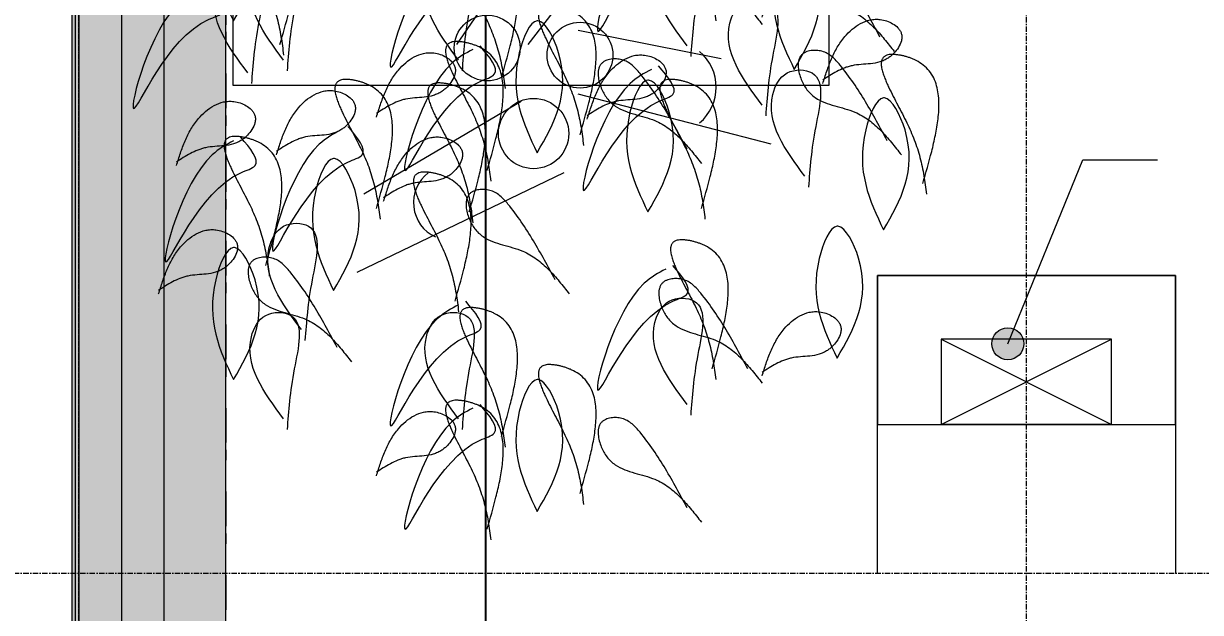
# Model space of a CAD drawing. Header units: millimetres. Extents: x 139864 to 546726, y 40253 to 3921401762.
# Drawn here: x 267571 to 270334, y 82474 to 83856 of the extents above; entities that cross this region are included whole.
import ezdxf

# ---------------------------------------------------------------- set-up
doc = ezdxf.new("R2010")
doc.units = ezdxf.units.MM
for name, pattern in [('Centre', [12.5, 2.5, -1.875, 6.25, -1.875]), ('Démoli', [2.812, 1.875, -0.937]), ('Ligne de quadrillage', [22.225, 12.7, -3.175, 3.175, -3.175])]:
    doc.linetypes.add(name, pattern=pattern)
for name, color, linetype, lineweight in [('AS-20_AXES-ET-FILES', 12, 'Centre', 9), ('AS-24_TRES-FIN', 9, 'Continuous', 9), ('AS-29_DEMOLITION', 5, 'Démoli', 13), ('AS-30_COTE-1', 1, 'Continuous', 5), ('AS-31_TXT-1', 32, 'Continuous', 5), ('AS-41_SANITAIRES', 9, 'Continuous', 9), ('AS-42_VEGETATION', 9, 'Continuous', 9)]:
    doc.layers.add(name, color=color, linetype=linetype, lineweight=lineweight)
doc.styles.add('Trebuchet MS_2', font='trebuc.ttf', dxfattribs={"height": 165})
doc.dimstyles.new('Cotes_linéaires', dxfattribs={"dimscale": 304.8, "dimtxt": 170.1069, "dimasz": 0.615157, "dimexe": 0.492126, "dimexo": 0.0625, "dimgap": 0.049213, "dimtad": 1, "dimdec": 0, "dimlfac": 0.1, "dimzin": 0, "dimdsep": 46, "dimtxsty": 'Trebuchet MS_2', "dimblk1": 'OBLIQUE', "dimblk2": 'OBLIQUE', "dimsah": 1, "dimcen": 0.09, "dimdle": 0.246063, "dimazin": 0, "dimtfac": 1, "dimtdec": 4, "dimtix": 1, "dimtmove": 0, "dimatfit": 3, "dimfxl": 0, "dimtvp": 1, "dimtolj": 1, "dimtzin": 0, "dimarcsym": 0})

# ---------------------------------------------------------------- blocks, each defined once
blk = doc.blocks.new('Bamboo_powder_1_ - Bamboo_powder_1_-579570-12_ Niveau 12 -  BAT BUREAUX')
at = {"layer": 'AS-42_VEGETATION', "color": 8}
for p, q in [((-194.8, 197), (23.2, 515.1)), ((-27.1, 197), (140.6, 414.6)), ((90.3, 230.5), (425.7, 163.6)), ((-43.9, 63.1), (-412.8, -154.5)), ((543.1, -37.3), (90.3, 79.9)), ((56.7, -104.3), (-429.6, -338.6))]:
    blk.add_line(p, q, dxfattribs=at)
for centre, radius in [((-123.5, 188.7), 77.2), ((94.5, 171.9), 77.2), ((-14.5, -12.2), 82.5)]:
    blk.add_circle(centre, radius, dxfattribs=at)
for centre, radius, start, end in [((304.4, 96.6), 109.7, 310.2856, 49.7144), ((-207.8, -174.5), 88.6, 127.5912, 245.1131)]:
    blk.add_arc(centre, radius, start, end, dxfattribs=at)
for points, knots in [([(-609.9, 197), (-602.7, 222.1), (-591.9, 259.6), (-580, 310.3), (-573.5, 348.8), (-571.3, 381.4), (-573.2, 407.4), (-577, 426.6), (-583.8, 445), (-594.4, 461.7), (-608.4, 475.5), (-621.7, 483.9), (-632.3, 488.9), (-639.7, 491.8), (-647.2, 494.3), (-654.8, 496.4), (-662.5, 498), (-669, 499), (-674.2, 499.6), (-678.1, 499.9), (-682.1, 500), (-686.7, 499.9), (-691.8, 499.1), (-696.5, 497.4), (-699.9, 495.3), (-702.2, 493.5), (-704.1, 491.3), (-705.5, 488.7), (-706.5, 486), (-707.1, 483.1), (-707.4, 480.1), (-707.6, 476.2), (-707.1, 471.3), (-706.1, 465.6), (-704.6, 460), (-702.4, 452.6), (-699.1, 443.5), (-694.6, 432.8), (-688.1, 418.7), (-679.4, 401.4), (-668.7, 380.8), (-657.9, 360.3), (-644.3, 333.5), (-629.3, 299.7), (-615.9, 258.1), (-607, 215.3), (-603.3, 186.4), (-601.5, 171.9)], [0, 0, 0, 0, 0.290418, 0.435628, 0.580837, 0.726046, 0.798651, 0.871255, 0.94386, 1.016464, 1.089069, 1.161674, 1.190957, 1.22024, 1.249524, 1.278807, 1.308091, 1.337374, 1.352016, 1.366658, 1.3813, 1.395941, 1.417523, 1.439104, 1.449895, 1.460686, 1.471477, 1.482267, 1.493058, 1.503849, 1.51464, 1.52543, 1.547012, 1.568593, 1.590175, 1.611756, 1.654919, 1.698082, 1.741245, 1.827571, 1.913898, 2.000224, 2.08655, 2.248995, 2.411441, 2.573886, 2.736332, 2.736332, 2.736332, 2.736332]), ([(599.4, 448.1), (598.8, 448.2), (580.4, 448.2), (520.5, 300.5), (564.9, 207.1), (597.6, 138.5)], [370.894655, 370.894655, 370.894655, 370.894655, 374.291113, 471.989834, 741.78931, 741.78931, 741.78931, 741.78931]), ([(597.6, 138.5), (637.2, 207.5), (691.3, 301.8), (617.5, 446.8), (599.4, 448.1)], [0, 0, 0, 0, 271.634227, 370.894655, 370.894655, 370.894655, 370.894655]), ([(798.8, 213.8), (782.3, 244.6), (749.4, 306.1), (708, 368.1), (679.6, 401.7), (669.9, 411.2), (658.6, 419.1), (646.1, 424), (635.1, 425.7), (626.5, 425.8), (620, 425.2), (613.7, 423.9), (607.5, 421.7), (601.7, 418.6), (596.6, 414), (592.8, 407.9), (590.5, 400.6), (589.7, 393.2), (590, 383.3), (592.1, 371.1), (596.7, 357.4), (602.7, 344.7), (610.2, 333.3), (619.3, 323.2), (632.9, 312.2), (651.9, 302.8), (675.7, 295.5), (699.7, 289.1), (721.5, 282.1), (740.1, 272.8), (761.1, 259), (784.4, 238.1), (809.2, 209.8), (824.6, 190.1), (832.3, 180.3)], [0, 0, 0, 0, 0.389406, 0.778812, 0.829321, 0.879831, 0.93034, 0.98085, 1.028865, 1.052873, 1.076881, 1.100889, 1.124897, 1.148904, 1.172912, 1.200489, 1.228066, 1.255643, 1.28322, 1.338374, 1.393528, 1.444017, 1.494505, 1.544994, 1.595482, 1.68786, 1.780238, 1.872615, 1.964993, 2.034763, 2.104532, 2.244072, 2.383611, 2.52315, 2.52315, 2.52315, 2.52315]), ([(-685.3, 130.1), (-731.4, 192.2), (-791, 272.4), (-735.7, 382.9), (-629, 380.5), (-668, 230.1), (-673.8, 148.4), (-677, 105)], [0, 0, 0, 0, 234.323456, 302.761391, 369.283025, 511.876369, 674.239163, 674.239163, 674.239163, 674.239163]), ([(-794.3, 330.9), (-811.5, 321.6), (-906.5, 270), (-1010.5, -128), (-867.7, 234.5), (-721.4, 272.9), (-755.1, 312.8), (-777.6, 339.3)], [0, 0, 0, 0, 68.487845, 378.701333, 688.629593, 731.112627, 815.982069, 815.982069, 815.982069, 815.982069]), ([(522.1, 54.8), (476, 116.9), (416.4, 197.1), (471.7, 307.6), (578.5, 305.2), (539.4, 154.8), (533.6, 73.1), (530.5, 29.7)], [0, 0, 0, 0, 234.323456, 302.761391, 369.283025, 511.876369, 674.239163, 674.239163, 674.239163, 674.239163]), ([(664.6, 105), (667.7, 114.8), (673.8, 134.3), (684.4, 163.2), (697.9, 190.8), (714.3, 214.2), (732.8, 233), (752.5, 247), (771.4, 254.4), (787.3, 256.4), (800.6, 255.8), (814.6, 252.5), (828.8, 246.2), (839.3, 238.4), (845.9, 230.2), (848.7, 224.1), (849.9, 218.8), (850.2, 213), (848.8, 202.7), (842.5, 189.5), (833.5, 178.1), (825.1, 170.2), (817.5, 164.5), (808.6, 159.5), (794.8, 154.4), (776.7, 151.3), (754.9, 150.1), (737.1, 148.3), (723.8, 144.9), (711.7, 140.6), (697.2, 133.7), (680.7, 123.8), (670, 116.8), (664.6, 113.3)], [0, 0, 0, 0, 0.114208, 0.228417, 0.342625, 0.456833, 0.546121, 0.635408, 0.724695, 0.769339, 0.813983, 0.87156, 0.929136, 0.986713, 1.015502, 1.04429, 1.06037, 1.076449, 1.108609, 1.172927, 1.237245, 1.269405, 1.301564, 1.342298, 1.383031, 1.464499, 1.545966, 1.627434, 1.663149, 1.698864, 1.770294, 1.841724, 1.913154, 1.913154, 1.913154, 1.913154]), ([(111.2, 21.3), (114.3, 31.1), (120.4, 50.6), (131, 79.5), (144.5, 107.1), (160.9, 130.5), (179.4, 149.3), (199.1, 163.3), (217.9, 170.7), (233.9, 172.7), (247.2, 172.1), (261.2, 168.8), (275.4, 162.5), (285.9, 154.7), (292.4, 146.5), (295.3, 140.4), (296.5, 135.1), (296.8, 129.3), (295.4, 119), (289.1, 105.8), (280.1, 94.5), (271.7, 86.5), (264.1, 80.8), (255.2, 75.8), (241.4, 70.7), (223.3, 67.7), (201.5, 66.4), (183.7, 64.6), (170.4, 61.2), (158.3, 56.9), (143.8, 50), (127.3, 40.2), (116.6, 33.2), (111.2, 29.7)], [0, 0, 0, 0, 0.114208, 0.228417, 0.342625, 0.456833, 0.546121, 0.635408, 0.724695, 0.769339, 0.813983, 0.87156, 0.929136, 0.986713, 1.015502, 1.04429, 1.06037, 1.076449, 1.108609, 1.172927, 1.237245, 1.269405, 1.301564, 1.342298, 1.383031, 1.464499, 1.545966, 1.627434, 1.663149, 1.698864, 1.770294, 1.841724, 1.913154, 1.913154, 1.913154, 1.913154]), ([(815.6, -28.9), (799.1, 1.9), (766.2, 63.4), (724.8, 125.4), (696.4, 159), (686.6, 168.5), (675.4, 176.3), (662.9, 181.3), (651.9, 183), (643.3, 183.1), (636.8, 182.5), (630.5, 181.2), (624.2, 179), (618.4, 175.8), (613.3, 171.3), (609.6, 165.2), (607.3, 157.9), (606.5, 150.5), (606.7, 140.6), (608.9, 128.4), (613.5, 114.7), (619.5, 102), (627, 90.6), (636.1, 80.5), (649.6, 69.5), (668.7, 60.1), (692.5, 52.8), (716.5, 46.4), (738.2, 39.4), (756.9, 30.1), (777.8, 16.3), (801.2, -4.6), (826, -32.9), (841.4, -52.6), (849.1, -62.4)], [0, 0, 0, 0, 0.389406, 0.778812, 0.829321, 0.879831, 0.93034, 0.98085, 1.028865, 1.052873, 1.076881, 1.100889, 1.124897, 1.148904, 1.172912, 1.200489, 1.228066, 1.255643, 1.28322, 1.338374, 1.393528, 1.444017, 1.494505, 1.544994, 1.595482, 1.68786, 1.780238, 1.872615, 1.964993, 2.034763, 2.104532, 2.244072, 2.383611, 2.52315, 2.52315, 2.52315, 2.52315]), ([(899.4, -129.4), (906.6, -104.3), (917.4, -66.8), (929.3, -16.1), (935.8, 22.4), (938, 55), (936.1, 81), (932.3, 100.3), (925.5, 118.6), (914.9, 135.3), (900.9, 149.1), (887.6, 157.5), (877, 162.5), (869.6, 165.4), (862.1, 167.9), (854.5, 170), (846.8, 171.6), (840.3, 172.6), (835.1, 173.2), (831.2, 173.5), (827.2, 173.6), (822.6, 173.5), (817.5, 172.7), (812.8, 171), (809.3, 168.9), (807.1, 167.1), (805.2, 164.9), (803.8, 162.3), (802.8, 159.6), (802.2, 156.7), (801.9, 153.7), (801.7, 149.8), (802.1, 144.9), (803.2, 139.2), (804.7, 133.6), (806.9, 126.2), (810.2, 117.1), (814.7, 106.4), (821.2, 92.3), (829.9, 75), (840.6, 54.4), (851.4, 33.9), (865, 7.1), (880, -26.7), (893.4, -68.3), (902.3, -111.1), (906, -140), (907.8, -154.5)], [0, 0, 0, 0, 0.290418, 0.435628, 0.580837, 0.726046, 0.798651, 0.871255, 0.94386, 1.016464, 1.089069, 1.161674, 1.190957, 1.22024, 1.249524, 1.278807, 1.308091, 1.337374, 1.352016, 1.366658, 1.3813, 1.395941, 1.417523, 1.439104, 1.449895, 1.460686, 1.471477, 1.482267, 1.493058, 1.503849, 1.51464, 1.52543, 1.547012, 1.568593, 1.590175, 1.611756, 1.654919, 1.698082, 1.741245, 1.827571, 1.913898, 2.000224, 2.08655, 2.248995, 2.411441, 2.573886, 2.736332, 2.736332, 2.736332, 2.736332]), ([(262.2, 138.5), (245, 129.1), (150, 77.5), (46, -320.5), (188.8, 42), (335.1, 80.4), (301.4, 120.3), (278.9, 146.8)], [0, 0, 0, 0, 68.487845, 378.701333, 688.629593, 731.112627, 815.982069, 815.982069, 815.982069, 815.982069]), ([(622.7, -112.6), (576.6, -50.5), (517, 29.7), (572.4, 140.2), (679.1, 137.8), (640.1, -12.6), (634.2, -94.3), (631.1, -137.7)], [0, 0, 0, 0, 234.323456, 302.761392, 369.283025, 511.876368, 674.239162, 674.239162, 674.239162, 674.239162]), ([(-383.5, -187.9), (-376.3, -162.9), (-365.5, -125.4), (-353.6, -74.7), (-347.1, -36.1), (-344.9, -3.6), (-346.8, 22.4), (-350.6, 41.7), (-357.5, 60.1), (-368, 76.7), (-382, 90.5), (-395.3, 98.9), (-406, 103.9), (-413.3, 106.9), (-420.8, 109.4), (-428.4, 111.4), (-436.1, 113.1), (-442.6, 114.1), (-447.8, 114.6), (-451.8, 114.9), (-455.7, 115), (-460.3, 114.9), (-465.4, 114.1), (-470.1, 112.4), (-473.6, 110.4), (-475.8, 108.5), (-477.7, 106.3), (-479.1, 103.8), (-480.1, 101), (-480.7, 98.1), (-481.1, 95.1), (-481.2, 91.2), (-480.8, 86.3), (-479.7, 80.6), (-478.2, 75), (-476, 67.6), (-472.7, 58.5), (-468.2, 47.8), (-461.7, 33.7), (-453, 16.4), (-442.3, -4.2), (-431.5, -24.7), (-417.9, -51.5), (-402.9, -85.2), (-389.5, -126.9), (-380.6, -169.7), (-376.9, -198.6), (-375.1, -213)], [0, 0, 0, 0, 0.290418, 0.435628, 0.580837, 0.726046, 0.798651, 0.871255, 0.94386, 1.016464, 1.089069, 1.161674, 1.190957, 1.22024, 1.249524, 1.278807, 1.308091, 1.337374, 1.352016, 1.366658, 1.3813, 1.395941, 1.417523, 1.439104, 1.449895, 1.460686, 1.471477, 1.482267, 1.493058, 1.503849, 1.51464, 1.52543, 1.547012, 1.568593, 1.590175, 1.611756, 1.654919, 1.698082, 1.741245, 1.827571, 1.913898, 2.000224, 2.08655, 2.248995, 2.411441, 2.573886, 2.736332, 2.736332, 2.736332, 2.736332]), ([(255.6, 113.3), (255, 113.4), (236.6, 113.4), (176.7, -34.2), (221.2, -127.7), (253.8, -196.3)], [370.894655, 370.894655, 370.894655, 370.894655, 374.291113, 471.989834, 741.78931, 741.78931, 741.78931, 741.78931]), ([(253.8, -196.3), (293.4, -127.3), (347.5, -33), (273.7, 112), (255.6, 113.3)], [0, 0, 0, 0, 271.634227, 370.894655, 370.894655, 370.894655, 370.894655]), ([(379.5, -187.9), (386.7, -162.9), (397.6, -125.4), (409.4, -74.7), (416, -36.1), (418.1, -3.6), (416.3, 22.4), (412.5, 41.7), (405.6, 60.1), (395.1, 76.7), (381, 90.5), (367.7, 98.9), (357.1, 103.9), (349.7, 106.9), (342.3, 109.4), (334.7, 111.4), (327, 113.1), (320.5, 114.1), (315.2, 114.6), (311.3, 114.9), (307.3, 115), (302.7, 114.9), (297.6, 114.1), (292.9, 112.4), (289.5, 110.4), (287.2, 108.5), (285.3, 106.3), (283.9, 103.8), (282.9, 101), (282.3, 98.1), (282, 95.1), (281.9, 91.2), (282.3, 86.3), (283.4, 80.6), (284.8, 75), (287, 67.6), (290.4, 58.5), (294.9, 47.8), (301.3, 33.7), (310, 16.4), (320.7, -4.2), (331.5, -24.7), (345.1, -51.5), (360.1, -85.2), (373.6, -126.9), (382.5, -169.7), (386.1, -198.6), (387.9, -213)], [0, 0, 0, 0, 0.290418, 0.435628, 0.580837, 0.726046, 0.798651, 0.871255, 0.94386, 1.016464, 1.089069, 1.161674, 1.190957, 1.22024, 1.249524, 1.278807, 1.308091, 1.337374, 1.352016, 1.366658, 1.3813, 1.395941, 1.417523, 1.439104, 1.449895, 1.460686, 1.471477, 1.482267, 1.493058, 1.503849, 1.51464, 1.52543, 1.547012, 1.568593, 1.590175, 1.611756, 1.654919, 1.698082, 1.741245, 1.827571, 1.913898, 2.000224, 2.08655, 2.248995, 2.411441, 2.573886, 2.736332, 2.736332, 2.736332, 2.736332]), ([(-618.3, -62.4), (-615.2, -52.6), (-609.1, -33.1), (-598.5, -4.2), (-585, 23.4), (-568.6, 46.8), (-550.1, 65.7), (-530.4, 79.6), (-511.5, 87), (-495.6, 89), (-482.3, 88.5), (-468.3, 85.1), (-454.1, 78.8), (-443.6, 71.1), (-437, 62.8), (-434.2, 56.8), (-433, 51.4), (-432.7, 45.6), (-434.1, 35.3), (-440.4, 22.1), (-449.4, 10.8), (-457.8, 2.8), (-465.4, -2.9), (-474.3, -7.8), (-488.1, -13), (-506.2, -16), (-528, -17.3), (-545.8, -19.1), (-559.1, -22.5), (-571.2, -26.8), (-585.7, -33.7), (-602.2, -43.5), (-612.9, -50.5), (-618.3, -54)], [0, 0, 0, 0, 0.114208, 0.228417, 0.342625, 0.456833, 0.546121, 0.635408, 0.724695, 0.769339, 0.813983, 0.87156, 0.929136, 0.986713, 1.015502, 1.04429, 1.06037, 1.076449, 1.108609, 1.172927, 1.237245, 1.269405, 1.301564, 1.342298, 1.383031, 1.464499, 1.545966, 1.627434, 1.663149, 1.698864, 1.770294, 1.841724, 1.913154, 1.913154, 1.913154, 1.913154]), ([(-165.5, -196.3), (-158.3, -171.3), (-147.5, -133.8), (-135.6, -83), (-129.1, -44.5), (-126.9, -11.9), (-128.8, 14.1), (-132.6, 33.3), (-139.4, 51.7), (-150, 68.3), (-164, 82.1), (-177.3, 90.5), (-187.9, 95.6), (-195.3, 98.5), (-202.8, 101), (-210.4, 103), (-218.1, 104.7), (-224.6, 105.7), (-229.8, 106.2), (-233.7, 106.5), (-237.7, 106.7), (-242.3, 106.5), (-247.4, 105.7), (-252.1, 104), (-255.5, 102), (-257.8, 100.1), (-259.7, 97.9), (-261.1, 95.4), (-262.1, 92.6), (-262.7, 89.7), (-263, 86.7), (-263.1, 82.8), (-262.7, 78), (-261.7, 72.3), (-260.2, 66.6), (-258, 59.2), (-254.7, 50.1), (-250.2, 39.4), (-243.7, 25.4), (-235, 8.1), (-224.3, -12.5), (-213.5, -33.1), (-199.9, -59.9), (-184.9, -93.6), (-171.4, -135.2), (-162.6, -178.1), (-158.9, -207), (-157.1, -221.4)], [0, 0, 0, 0, 0.290418, 0.435628, 0.580837, 0.726046, 0.798651, 0.871255, 0.94386, 1.016464, 1.089069, 1.161674, 1.190957, 1.22024, 1.249524, 1.278807, 1.308091, 1.337374, 1.352016, 1.366658, 1.3813, 1.395941, 1.417523, 1.439104, 1.449895, 1.460686, 1.471477, 1.482267, 1.493058, 1.503849, 1.51464, 1.52543, 1.547012, 1.568593, 1.590175, 1.611756, 1.654919, 1.698082, 1.741245, 1.827571, 1.913898, 2.000224, 2.08655, 2.248995, 2.411441, 2.573886, 2.736332, 2.736332, 2.736332, 2.736332]), ([(-853, -87.5), (-850, -77.7), (-843.9, -58.2), (-833.3, -29.3), (-819.7, -1.7), (-803.3, 21.7), (-784.9, 40.5), (-765.2, 54.5), (-746.3, 61.9), (-730.4, 63.9), (-717.1, 63.3), (-703.1, 60), (-688.9, 53.7), (-678.4, 45.9), (-671.8, 37.7), (-668.9, 31.6), (-667.8, 26.3), (-667.5, 20.5), (-668.9, 10.2), (-675.2, -3), (-684.2, -14.3), (-692.6, -22.3), (-700.2, -28), (-709.1, -33), (-722.8, -38.1), (-740.9, -41.1), (-762.8, -42.4), (-780.6, -44.2), (-793.9, -47.6), (-806, -51.9), (-820.4, -58.8), (-837, -68.6), (-847.7, -75.6), (-853, -79.1)], [0, 0, 0, 0, 0.114208, 0.228417, 0.342625, 0.456833, 0.546121, 0.635408, 0.724695, 0.769339, 0.813983, 0.87156, 0.929136, 0.986713, 1.015502, 1.04429, 1.06037, 1.076449, 1.108609, 1.172927, 1.237245, 1.269405, 1.301564, 1.342298, 1.383031, 1.464499, 1.545966, 1.627434, 1.663149, 1.698864, 1.770294, 1.841724, 1.913154, 1.913154, 1.913154, 1.913154]), ([(809, 71.5), (808.4, 71.5), (790, 71.6), (730.1, -76.1), (774.6, -169.5), (807.2, -238.2)], [370.894655, 370.894655, 370.894655, 370.894655, 374.291112, 471.989834, 741.78931, 741.78931, 741.78931, 741.78931]), ([(807.2, -238.2), (846.8, -169.1), (901, -74.8), (827.2, 70.2), (809, 71.5)], [0, 0, 0, 0, 271.634227, 370.894655, 370.894655, 370.894655, 370.894655]), ([(-467.3, -3.8), (-484.5, -13.2), (-579.5, -64.8), (-683.5, -462.8), (-540.7, -100.3), (-394.3, -61.9), (-428.1, -22), (-450.6, 4.5)], [0, 0, 0, 0, 68.487845, 378.701333, 688.629593, 731.112626, 815.982069, 815.982069, 815.982069, 815.982069]), ([(-718.9, -28.9), (-736.1, -38.3), (-831.1, -89.9), (-935, -487.9), (-792.2, -125.4), (-645.9, -87), (-679.6, -47.1), (-702.1, -20.6)], [0, 0, 0, 0, 68.487845, 378.701333, 688.629593, 731.112626, 815.982069, 815.982069, 815.982069, 815.982069]), ([(-643.4, -321.8), (-636.2, -296.8), (-625.4, -259.3), (-613.6, -208.6), (-607, -170), (-604.9, -137.5), (-606.7, -111.5), (-610.5, -92.2), (-617.4, -73.8), (-627.9, -57.2), (-641.9, -43.4), (-655.2, -35), (-665.9, -30), (-673.2, -27.1), (-680.7, -24.6), (-688.3, -22.5), (-696, -20.8), (-702.5, -19.8), (-707.7, -19.3), (-711.7, -19), (-715.7, -18.9), (-720.2, -19), (-725.4, -19.8), (-730.1, -21.5), (-733.5, -23.6), (-735.8, -25.4), (-737.6, -27.6), (-739, -30.1), (-740, -32.9), (-740.7, -35.8), (-741, -38.8), (-741.1, -42.7), (-740.7, -47.6), (-739.6, -53.3), (-738.2, -58.9), (-735.9, -66.3), (-732.6, -75.4), (-728.1, -86.1), (-721.6, -100.2), (-713, -117.5), (-702.2, -138.1), (-691.5, -158.6), (-677.8, -185.4), (-662.9, -219.1), (-649.4, -260.8), (-640.5, -303.6), (-636.9, -332.5), (-635, -347)], [0, 0, 0, 0, 0.290418, 0.435628, 0.580837, 0.726046, 0.798651, 0.871255, 0.94386, 1.016464, 1.089069, 1.161674, 1.190957, 1.22024, 1.249524, 1.278807, 1.308091, 1.337374, 1.352016, 1.366658, 1.3813, 1.395941, 1.417523, 1.439104, 1.449895, 1.460686, 1.471477, 1.482267, 1.493058, 1.503849, 1.51464, 1.52543, 1.547012, 1.568593, 1.590175, 1.611756, 1.654919, 1.698082, 1.741245, 1.827571, 1.913898, 2.000224, 2.08655, 2.248995, 2.411441, 2.573886, 2.736332, 2.736332, 2.736332, 2.736332]), ([(-366.7, -171.2), (-363.7, -161.4), (-357.6, -141.9), (-347, -113), (-333.4, -85.4), (-317, -62), (-298.6, -43.1), (-278.9, -29.2), (-260, -21.8), (-244, -19.8), (-230.8, -20.3), (-216.8, -23.7), (-202.5, -30), (-192, -37.7), (-185.5, -46), (-182.6, -52), (-181.5, -57.4), (-181.1, -63.2), (-182.6, -73.5), (-188.8, -86.7), (-197.8, -98), (-206.3, -106), (-213.8, -111.7), (-222.8, -116.6), (-236.5, -121.8), (-254.6, -124.8), (-276.5, -126.1), (-294.2, -127.9), (-307.5, -131.3), (-319.6, -135.6), (-334.1, -142.5), (-350.6, -152.3), (-361.4, -159.3), (-366.7, -162.8)], [0, 0, 0, 0, 0.114208, 0.228417, 0.342625, 0.456833, 0.546121, 0.635408, 0.724695, 0.769339, 0.813983, 0.87156, 0.929136, 0.986713, 1.015502, 1.04429, 1.06037, 1.076449, 1.108609, 1.172927, 1.237245, 1.269405, 1.301564, 1.342298, 1.383031, 1.464499, 1.545966, 1.627434, 1.663149, 1.698864, 1.770294, 1.841724, 1.913154, 1.913154, 1.913154, 1.913154]), ([(-482.3, -70.8), (-482.9, -70.7), (-501.3, -70.7), (-561.1, -218.4), (-516.7, -311.8), (-484.1, -380.4)], [370.894655, 370.894655, 370.894655, 370.894655, 374.291112, 471.989834, 741.78931, 741.78931, 741.78931, 741.78931]), ([(-484.1, -380.4), (-444.5, -311.4), (-390.3, -217.1), (-464.1, -72.1), (-482.3, -70.8)], [0, 0, 0, 0, 271.634227, 370.894655, 370.894655, 370.894655, 370.894655]), ([(-199, -405.5), (-191.8, -380.5), (-181, -343), (-169.2, -292.3), (-162.6, -253.7), (-160.5, -221.2), (-162.3, -195.1), (-166.1, -175.9), (-173, -157.5), (-183.5, -140.9), (-197.5, -127.1), (-210.8, -118.7), (-221.5, -113.7), (-228.8, -110.7), (-236.3, -108.2), (-243.9, -106.2), (-251.6, -104.5), (-258.1, -103.5), (-263.3, -103), (-267.3, -102.7), (-271.2, -102.6), (-275.8, -102.7), (-281, -103.5), (-285.7, -105.2), (-289.1, -107.2), (-291.4, -109.1), (-293.2, -111.3), (-294.6, -113.8), (-295.6, -116.6), (-296.3, -119.5), (-296.6, -122.5), (-296.7, -126.4), (-296.3, -131.3), (-295.2, -137), (-293.8, -142.6), (-291.5, -150), (-288.2, -159.1), (-283.7, -169.8), (-277.2, -183.9), (-268.6, -201.2), (-257.8, -221.8), (-247, -242.3), (-233.4, -269.1), (-218.5, -302.8), (-205, -344.5), (-196.1, -387.3), (-192.4, -416.2), (-190.6, -430.6)], [0, 0, 0, 0, 0.290418, 0.435628, 0.580837, 0.726046, 0.798651, 0.871255, 0.94386, 1.016464, 1.089069, 1.161674, 1.190957, 1.22024, 1.249524, 1.278807, 1.308091, 1.337374, 1.352016, 1.366658, 1.3813, 1.395941, 1.417523, 1.439104, 1.449895, 1.460686, 1.471477, 1.482267, 1.493058, 1.503849, 1.51464, 1.52543, 1.547012, 1.568593, 1.590175, 1.611756, 1.654919, 1.698082, 1.741245, 1.827571, 1.913898, 2.000224, 2.08655, 2.248995, 2.411441, 2.573886, 2.736332, 2.736332, 2.736332, 2.736332]), ([(35.8, -355.3), (19.3, -324.5), (-13.6, -263), (-55, -201), (-83.4, -167.4), (-93.2, -157.9), (-104.4, -150), (-116.9, -145.1), (-127.9, -143.4), (-136.5, -143.3), (-143, -143.9), (-149.3, -145.2), (-155.6, -147.4), (-161.4, -150.5), (-166.5, -155.1), (-170.2, -161.2), (-172.5, -168.4), (-173.3, -175.9), (-173.1, -185.8), (-170.9, -198), (-166.3, -211.7), (-160.3, -224.4), (-152.8, -235.8), (-143.7, -245.9), (-130.2, -256.9), (-111.1, -266.3), (-87.3, -273.6), (-63.3, -280), (-41.6, -287), (-22.9, -296.3), (-2, -310.1), (21.4, -331), (46.2, -359.3), (61.6, -379), (69.3, -388.8)], [0, 0, 0, 0, 0.389406, 0.778812, 0.829321, 0.879831, 0.93034, 0.98085, 1.028865, 1.052873, 1.076881, 1.100889, 1.124897, 1.148904, 1.172912, 1.200489, 1.228066, 1.255643, 1.28322, 1.338374, 1.393528, 1.444017, 1.494505, 1.544994, 1.595482, 1.68786, 1.780238, 1.872615, 1.964993, 2.034763, 2.104532, 2.244072, 2.383611, 2.52315, 2.52315, 2.52315, 2.52315]), ([(-559.6, -472.5), (-605.7, -410.4), (-665.2, -330.2), (-609.9, -219.7), (-503.2, -222), (-542.2, -372.5), (-548.1, -454.1), (-551.2, -497.6)], [0, 0, 0, 0, 234.323456, 302.761391, 369.283025, 511.876369, 674.239163, 674.239163, 674.239163, 674.239163]), ([(-895, -388.8), (-891.9, -379), (-885.8, -359.5), (-875.2, -330.6), (-861.7, -303), (-845.3, -279.6), (-826.8, -260.7), (-807.1, -246.8), (-788.2, -239.4), (-772.3, -237.4), (-759, -237.9), (-745, -241.3), (-730.8, -247.6), (-720.3, -255.3), (-713.8, -263.6), (-710.9, -269.6), (-709.7, -275), (-709.4, -280.8), (-710.8, -291.1), (-717.1, -304.3), (-726.1, -315.6), (-734.5, -323.6), (-742.1, -329.3), (-751, -334.2), (-764.8, -339.4), (-782.9, -342.4), (-804.7, -343.7), (-822.5, -345.5), (-835.8, -348.9), (-847.9, -353.2), (-862.4, -360.1), (-878.9, -369.9), (-889.6, -376.9), (-895, -380.4)], [0, 0, 0, 0, 0.114208, 0.228417, 0.342625, 0.456833, 0.546121, 0.635408, 0.724695, 0.769339, 0.813983, 0.87156, 0.929136, 0.986713, 1.015502, 1.04429, 1.06037, 1.076449, 1.108609, 1.172927, 1.237245, 1.269405, 1.301564, 1.342298, 1.383031, 1.464499, 1.545966, 1.627434, 1.663149, 1.698864, 1.770294, 1.841724, 1.913154, 1.913154, 1.913154, 1.913154]), ([(700, -229.8), (699.4, -229.7), (681, -229.7), (621.1, -377.4), (665.6, -470.8), (698.2, -539.4)], [370.894655, 370.894655, 370.894655, 370.894655, 374.291113, 471.989834, 741.78931, 741.78931, 741.78931, 741.78931]), ([(698.2, -539.4), (737.8, -470.4), (791.9, -376.1), (718.2, -231.1), (700, -229.8)], [0, 0, 0, 0, 271.634227, 370.894655, 370.894655, 370.894655, 370.894655]), ([(404.7, -564.6), (411.9, -539.5), (422.7, -502), (434.6, -451.3), (441.1, -412.7), (443.3, -380.2), (441.4, -354.2), (437.6, -334.9), (430.7, -316.6), (420.2, -299.9), (406.2, -286.1), (392.9, -277.7), (382.2, -272.7), (374.9, -269.8), (367.4, -267.3), (359.8, -265.2), (352.1, -263.5), (345.6, -262.6), (340.4, -262), (336.4, -261.7), (332.5, -261.6), (327.9, -261.7), (322.8, -262.5), (318.1, -264.2), (314.6, -266.3), (312.4, -268.1), (310.5, -270.3), (309.1, -272.8), (308.1, -275.6), (307.5, -278.5), (307.1, -281.5), (307, -285.4), (307.4, -290.3), (308.5, -296), (309.9, -301.6), (312.2, -309), (315.5, -318.1), (320, -328.8), (326.5, -342.9), (335.1, -360.2), (345.9, -380.8), (356.7, -401.3), (370.3, -428.1), (385.2, -461.8), (398.7, -503.5), (407.6, -546.3), (411.3, -575.2), (413.1, -589.7)], [0, 0, 0, 0, 0.290418, 0.435628, 0.580837, 0.726046, 0.798651, 0.871255, 0.94386, 1.016464, 1.089069, 1.161674, 1.190957, 1.22024, 1.249524, 1.278807, 1.308091, 1.337374, 1.352016, 1.366658, 1.3813, 1.395941, 1.417523, 1.439104, 1.449895, 1.460686, 1.471477, 1.482267, 1.493058, 1.503849, 1.51464, 1.52543, 1.547012, 1.568593, 1.590175, 1.611756, 1.654919, 1.698082, 1.741245, 1.827571, 1.913898, 2.000224, 2.08655, 2.248995, 2.411441, 2.573886, 2.736332, 2.736332, 2.736332, 2.736332]), ([(-717, -280), (-717.6, -280), (-736, -279.9), (-795.9, -427.6), (-751.5, -521), (-718.9, -589.7)], [370.894655, 370.894655, 370.894655, 370.894655, 374.291113, 471.989834, 741.78931, 741.78931, 741.78931, 741.78931]), ([(-718.9, -589.7), (-679.2, -520.6), (-625.1, -426.3), (-698.9, -281.3), (-717, -280)], [0, 0, 0, 0, 271.634227, 370.894655, 370.894655, 370.894655, 370.894655]), ([(-475.7, -514.3), (-492.2, -483.5), (-525.1, -422), (-566.5, -360), (-594.9, -326.4), (-604.7, -316.9), (-615.9, -309.1), (-628.4, -304.1), (-639.4, -302.4), (-648, -302.3), (-654.5, -302.9), (-660.8, -304.2), (-667.1, -306.4), (-672.8, -309.6), (-677.9, -314.1), (-681.7, -320.2), (-684, -327.5), (-684.8, -334.9), (-684.5, -344.8), (-682.4, -357), (-677.8, -370.8), (-671.8, -383.4), (-664.3, -394.8), (-655.2, -405), (-641.7, -415.9), (-622.6, -425.3), (-598.8, -432.6), (-574.8, -439), (-553.1, -446), (-534.4, -455.3), (-513.5, -469.1), (-490.1, -490), (-465.3, -518.3), (-449.9, -538), (-442.2, -547.8)], [0, 0, 0, 0, 0.389406, 0.778812, 0.829321, 0.879831, 0.93034, 0.98085, 1.028865, 1.052873, 1.076881, 1.100889, 1.124897, 1.148904, 1.172912, 1.200489, 1.228066, 1.255643, 1.28322, 1.338374, 1.393528, 1.444017, 1.494505, 1.544994, 1.595482, 1.68786, 1.780238, 1.872615, 1.964993, 2.034763, 2.104532, 2.244072, 2.383611, 2.52315, 2.52315, 2.52315, 2.52315]), ([(295.7, -330.2), (278.5, -339.6), (183.5, -391.2), (79.6, -789.2), (222.4, -426.7), (368.7, -388.3), (335, -348.4), (312.5, -321.8)], [0, 0, 0, 0, 68.487845, 378.701333, 688.629593, 731.112626, 815.982069, 815.982069, 815.982069, 815.982069]), ([(488.6, -564.6), (472.1, -533.8), (439.2, -472.2), (397.8, -410.2), (369.4, -376.6), (359.6, -367.1), (348.4, -359.3), (335.9, -354.3), (324.9, -352.6), (316.2, -352.6), (309.8, -353.1), (303.4, -354.4), (297.2, -356.6), (291.4, -359.8), (286.3, -364.3), (282.6, -370.5), (280.3, -377.7), (279.4, -385.1), (279.7, -395), (281.9, -407.2), (286.5, -421), (292.5, -433.6), (300, -445), (309.1, -455.2), (322.6, -466.1), (341.7, -475.5), (365.4, -482.8), (389.5, -489.2), (411.2, -496.2), (429.9, -505.5), (450.8, -519.3), (474.2, -540.2), (499, -568.5), (514.4, -588.2), (522.1, -598)], [0, 0, 0, 0, 0.389406, 0.778812, 0.829321, 0.879831, 0.93034, 0.98085, 1.028865, 1.052873, 1.076881, 1.100889, 1.124897, 1.148904, 1.172912, 1.200489, 1.228066, 1.255643, 1.28322, 1.338374, 1.393528, 1.444017, 1.494505, 1.544994, 1.595482, 1.68786, 1.780238, 1.872615, 1.964993, 2.034763, 2.104532, 2.244072, 2.383611, 2.52315, 2.52315, 2.52315, 2.52315]), ([(-190.6, -413.9), (-207.8, -423.2), (-302.8, -474.9), (-406.8, -872.9), (-264, -510.4), (-117.6, -472), (-151.4, -432.1), (-173.9, -405.5)], [0, 0, 0, 0, 68.487845, 378.701333, 688.629593, 731.112627, 815.982069, 815.982069, 815.982069, 815.982069]), ([(346, -648.2), (299.9, -586.1), (240.3, -505.9), (295.6, -395.4), (402.4, -397.8), (363.4, -548.2), (357.5, -629.9), (354.4, -673.3)], [0, 0, 0, 0, 234.323456, 302.761391, 369.283025, 511.876369, 674.239163, 674.239163, 674.239163, 674.239163]), ([(-601.5, -681.7), (-647.6, -619.6), (-707.2, -539.4), (-651.9, -428.9), (-545.1, -431.3), (-584.1, -581.7), (-590, -663.4), (-593.1, -706.8)], [0, 0, 0, 0, 234.323456, 302.761391, 369.283025, 511.876369, 674.239163, 674.239163, 674.239163, 674.239163]), ([(-190.6, -681.7), (-236.7, -619.6), (-296.3, -539.4), (-241, -428.9), (-134.2, -431.3), (-173.3, -581.7), (-179.1, -663.4), (-182.2, -706.8)], [0, 0, 0, 0, 234.323456, 302.761391, 369.283025, 511.876369, 674.239163, 674.239163, 674.239163, 674.239163]), ([(-90, -723.6), (-82.8, -698.5), (-72, -661), (-60.2, -610.3), (-53.6, -571.8), (-51.5, -539.2), (-53.3, -513.2), (-57.1, -494), (-64, -475.6), (-74.5, -458.9), (-88.5, -445.1), (-101.8, -436.7), (-112.5, -431.7), (-119.8, -428.8), (-127.3, -426.3), (-134.9, -424.2), (-142.6, -422.6), (-149.1, -421.6), (-154.3, -421), (-158.3, -420.7), (-162.2, -420.6), (-166.8, -420.7), (-172, -421.5), (-176.7, -423.2), (-180.1, -425.3), (-182.4, -427.1), (-184.2, -429.3), (-185.6, -431.9), (-186.6, -434.6), (-187.2, -437.5), (-187.6, -440.5), (-187.7, -444.4), (-187.3, -449.3), (-186.2, -455), (-184.8, -460.6), (-182.5, -468), (-179.2, -477.1), (-174.7, -487.8), (-168.2, -501.9), (-159.6, -519.2), (-148.8, -539.8), (-138, -560.3), (-124.4, -587.1), (-109.5, -620.9), (-96, -662.5), (-87.1, -705.3), (-83.4, -734.2), (-81.6, -748.7)], [0, 0, 0, 0, 0.290418, 0.435628, 0.580837, 0.726046, 0.798651, 0.871255, 0.94386, 1.016464, 1.089069, 1.161674, 1.190957, 1.22024, 1.249524, 1.278807, 1.308091, 1.337374, 1.352016, 1.366658, 1.3813, 1.395941, 1.417523, 1.439104, 1.449895, 1.460686, 1.471477, 1.482267, 1.493058, 1.503849, 1.51464, 1.52543, 1.547012, 1.568593, 1.590175, 1.611756, 1.654919, 1.698082, 1.741245, 1.827571, 1.913898, 2.000224, 2.08655, 2.248995, 2.411441, 2.573886, 2.736332, 2.736332, 2.736332, 2.736332]), ([(522.1, -581.3), (525.1, -571.5), (531.2, -552), (541.8, -523.1), (555.4, -495.5), (571.8, -472), (590.2, -453.2), (609.9, -439.3), (628.8, -431.9), (644.8, -429.9), (658, -430.4), (672.1, -433.7), (686.3, -440.1), (696.8, -447.8), (703.3, -456.1), (706.2, -462.1), (707.3, -467.5), (707.7, -473.3), (706.2, -483.6), (700, -496.7), (691, -508.1), (682.5, -516), (675, -521.7), (666, -526.7), (652.3, -531.9), (634.2, -534.9), (612.3, -536.2), (594.6, -538), (581.3, -541.4), (569.2, -545.7), (554.7, -552.6), (538.2, -562.4), (527.5, -569.4), (522.1, -572.9)], [0, 0, 0, 0, 0.114208, 0.228417, 0.342625, 0.456833, 0.546121, 0.635408, 0.724695, 0.769339, 0.813983, 0.87156, 0.929136, 0.986713, 1.015502, 1.04429, 1.06037, 1.076449, 1.108609, 1.172927, 1.237245, 1.269405, 1.301564, 1.342298, 1.383031, 1.464499, 1.545966, 1.627434, 1.663149, 1.698864, 1.770294, 1.841724, 1.913154, 1.913154, 1.913154, 1.913154]), ([(94.5, -857.5), (101.6, -832.4), (112.5, -794.9), (124.3, -744.2), (130.9, -705.7), (133, -673.1), (131.2, -647.1), (127.4, -627.9), (120.5, -609.5), (110, -592.8), (96, -579), (82.6, -570.6), (72, -565.6), (64.7, -562.7), (57.2, -560.2), (49.6, -558.1), (41.9, -556.5), (35.4, -555.5), (30.1, -554.9), (26.2, -554.6), (22.2, -554.5), (17.6, -554.6), (12.5, -555.4), (7.8, -557.1), (4.4, -559.2), (2.1, -561), (0.2, -563.2), (-1.2, -565.8), (-2.1, -568.5), (-2.8, -571.5), (-3.1, -574.4), (-3.2, -578.4), (-2.8, -583.2), (-1.7, -588.9), (-0.3, -594.5), (1.9, -601.9), (5.3, -611), (9.8, -621.7), (16.3, -635.8), (24.9, -653.1), (35.6, -673.7), (46.4, -694.2), (60.1, -721), (75, -754.8), (88.5, -796.4), (97.4, -839.2), (101, -868.1), (102.8, -882.6)], [0, 0, 0, 0, 0.290418, 0.435628, 0.580837, 0.726046, 0.798651, 0.871255, 0.94386, 1.016464, 1.089069, 1.161674, 1.190957, 1.22024, 1.249524, 1.278807, 1.308091, 1.337374, 1.352016, 1.366658, 1.3813, 1.395941, 1.417523, 1.439104, 1.449895, 1.460686, 1.471477, 1.482267, 1.493058, 1.503849, 1.51464, 1.52543, 1.547012, 1.568593, 1.590175, 1.611756, 1.654919, 1.698082, 1.741245, 1.827571, 1.913898, 2.000224, 2.08655, 2.248995, 2.411441, 2.573886, 2.736332, 2.736332, 2.736332, 2.736332]), ([(-4.3, -589.7), (-4.9, -589.6), (-23.3, -589.6), (-83.2, -737.3), (-38.8, -830.7), (-6.2, -899.3)], [370.894655, 370.894655, 370.894655, 370.894655, 374.291113, 471.989834, 741.78931, 741.78931, 741.78931, 741.78931]), ([(-6.2, -899.3), (33.5, -830.3), (87.6, -736), (13.8, -591), (-4.3, -589.7)], [0, 0, 0, 0, 271.634227, 370.894655, 370.894655, 370.894655, 370.894655]), ([(-157.1, -656.6), (-174.3, -665.9), (-269.3, -717.6), (-373.2, -1115.6), (-230.4, -753.1), (-84.1, -714.7), (-117.8, -674.8), (-140.3, -648.2)], [0, 0, 0, 0, 68.487845, 378.701334, 688.629593, 731.112627, 815.982069, 815.982069, 815.982069, 815.982069]), ([(-123.5, -941.2), (-116.4, -916.1), (-105.5, -878.6), (-93.7, -827.9), (-87.1, -789.4), (-85, -756.8), (-86.8, -730.8), (-90.6, -711.5), (-97.5, -693.2), (-108, -676.5), (-122.1, -662.7), (-135.4, -654.3), (-146, -649.3), (-153.4, -646.4), (-160.8, -643.9), (-168.4, -641.8), (-176.1, -640.2), (-182.6, -639.2), (-187.9, -638.6), (-191.8, -638.3), (-195.8, -638.2), (-200.4, -638.3), (-205.5, -639.1), (-210.2, -640.8), (-213.6, -642.9), (-215.9, -644.7), (-217.8, -646.9), (-219.2, -649.5), (-220.2, -652.2), (-220.8, -655.1), (-221.1, -658.1), (-221.2, -662), (-220.8, -666.9), (-219.7, -672.6), (-218.3, -678.2), (-216.1, -685.6), (-212.7, -694.7), (-208.2, -705.4), (-201.7, -719.5), (-193.1, -736.8), (-182.4, -757.4), (-171.6, -777.9), (-158, -804.7), (-143, -838.5), (-129.5, -880.1), (-120.6, -922.9), (-117, -951.8), (-115.2, -966.3)], [0, 0, 0, 0, 0.290418, 0.435628, 0.580837, 0.726046, 0.798651, 0.871255, 0.94386, 1.016464, 1.089069, 1.161674, 1.190957, 1.22024, 1.249524, 1.278807, 1.308091, 1.337374, 1.352016, 1.366658, 1.3813, 1.395941, 1.417523, 1.439104, 1.449895, 1.460686, 1.471477, 1.482267, 1.493058, 1.503849, 1.51464, 1.52543, 1.547012, 1.568593, 1.590175, 1.611756, 1.654919, 1.698082, 1.741245, 1.827571, 1.913898, 2.000224, 2.08655, 2.248995, 2.411441, 2.573886, 2.736332, 2.736332, 2.736332, 2.736332]), ([(-383.5, -815.6), (-380.4, -805.8), (-374.3, -786.3), (-363.7, -757.5), (-350.2, -729.8), (-333.8, -706.4), (-315.3, -687.6), (-295.6, -673.6), (-276.8, -666.3), (-260.8, -664.2), (-247.6, -664.8), (-233.5, -668.1), (-219.3, -674.4), (-208.8, -682.2), (-202.3, -690.4), (-199.4, -696.5), (-198.2, -701.8), (-197.9, -707.6), (-199.4, -717.9), (-205.6, -731.1), (-214.6, -742.5), (-223.1, -750.4), (-230.6, -756.1), (-239.5, -761.1), (-253.3, -766.2), (-271.4, -769.3), (-293.2, -770.5), (-311, -772.3), (-324.3, -775.7), (-336.4, -780), (-350.9, -786.9), (-367.4, -796.8), (-378.1, -803.8), (-383.5, -807.3)], [0, 0, 0, 0, 0.114208, 0.228417, 0.342625, 0.456833, 0.546121, 0.635408, 0.724695, 0.769339, 0.813983, 0.87156, 0.929136, 0.986713, 1.015502, 1.04429, 1.06037, 1.076449, 1.108609, 1.172927, 1.237245, 1.269405, 1.301564, 1.342298, 1.383031, 1.464499, 1.545966, 1.627434, 1.663149, 1.698864, 1.770294, 1.841724, 1.913154, 1.913154, 1.913154, 1.913154]), ([(346, -890.9), (329.6, -860.2), (296.6, -798.6), (255.2, -736.6), (226.8, -703), (217.1, -693.5), (205.8, -685.7), (193.3, -680.7), (182.4, -679), (173.7, -678.9), (167.3, -679.5), (160.9, -680.8), (154.7, -683), (148.9, -686.2), (143.8, -690.7), (140, -696.9), (137.7, -704.1), (136.9, -711.5), (137.2, -721.4), (139.4, -733.6), (143.9, -747.4), (150, -760), (157.4, -771.4), (166.5, -781.6), (180.1, -792.5), (199.1, -801.9), (222.9, -809.2), (246.9, -815.6), (268.7, -822.6), (287.3, -831.9), (308.3, -845.7), (331.7, -866.6), (356.4, -894.9), (371.8, -914.6), (379.5, -924.4)], [0, 0, 0, 0, 0.389406, 0.778812, 0.829321, 0.879831, 0.93034, 0.98085, 1.028865, 1.052873, 1.076881, 1.100889, 1.124897, 1.148904, 1.172912, 1.200489, 1.228066, 1.255643, 1.28322, 1.338374, 1.393528, 1.444017, 1.494505, 1.544994, 1.595482, 1.68786, 1.780238, 1.872615, 1.964993, 2.034763, 2.104532, 2.244072, 2.383611, 2.52315, 2.52315, 2.52315, 2.52315])]:
    blk.add_open_spline(points, degree=3, knots=knots, dxfattribs=at)
blk = doc.blocks.new('Appareils sanitaires 5 - Appareils sanitaires 1-9524747-12_ Niveau 12 -  BAT BUREAUX')
at = {"layer": 'AS-41_SANITAIRES'}
for p, q in [((530105.8, 91704), (530105.8, 90304)), ((531505.8, 90304), (531505.8, 91704)), ((530105.8, 90304), (531505.8, 90304))]:
    blk.add_line(p, q, dxfattribs=at)
blk = doc.blocks.new('corniche2 - corniche-9525258-12_ Niveau 12 -  BAT BUREAUX')
at = {"layer": 'AS-41_SANITAIRES'}
for points in [[(522701.3, 72513.9), (522708.5, 72518.1), (522708.5, 98450.3), (522702.2, 98461.2), (522701.3, 72518.1)], [(522708.5, 72518.1), (523058.7, 72722.7), (523059.2, 87856.3), (523016.1, 87851.7), (523017.7, 88051.7), (523059.2, 88051.7), (523059.5, 97849.7), (522709.4, 98448.8), (522708.6, 72722.7)]]:
    blk.add_hatch(color=256, dxfattribs=at).paths.add_polyline_path(points, flags=0)
h = blk.add_hatch(color=256, dxfattribs=at)
h.paths.add_polyline_path([(523059.1, 87175.7), (523059.5, 87172.1), (523061.1, 87155.9)], flags=0)
h.paths.add_polyline_path([(523059.1, 87077.5), (523059.5, 87074.5), (523061, 87062)], flags=0)
h.paths.add_polyline_path([(523059.1, 86979.4), (523059.5, 86975.8), (523061.1, 86959.7)], flags=0)
h.paths.add_polyline_path([(523059.1, 86881.2), (523059.5, 86878.1), (523061, 86865.8)], flags=0)
h.paths.add_polyline_path([(523059.1, 86783), (523059.5, 86779.4), (523061.1, 86763.5)], flags=0)
h.paths.add_polyline_path([(523059.1, 86684.9), (523059.5, 86681.8), (523060.9, 86669.6)], flags=0)
h.paths.add_polyline_path([(523059.1, 86586.7), (523059.5, 86583), (523061.1, 86567.3)], flags=0)
h.paths.add_polyline_path([(523059.1, 86488.6), (523059.5, 86485.4), (523060.9, 86473.4)], flags=0)
h.paths.add_polyline_path([(523059.1, 86390.4), (523059.5, 86386.7), (523061.1, 86371)], flags=0)
h.paths.add_polyline_path([(523059.1, 86292.3), (523059.5, 86289.1), (523060.9, 86277.1)], flags=0)
h.paths.add_polyline_path([(523059.1, 86194.1), (523059.5, 86190.3), (523061.1, 86174.8)], flags=0)
h.paths.add_polyline_path([(523059.1, 86096), (523059.5, 86092.8), (523060.9, 86080.9)], flags=0)
h.paths.add_polyline_path([(523059.1, 85997.8), (523059.5, 85994), (523061.1, 85978.6)], flags=0)
h.paths.add_polyline_path([(523059.1, 85899.7), (523059.5, 85896.4), (523060.9, 85884.7)], flags=0)
h.paths.add_polyline_path([(523059.1, 85801.5), (523059.5, 85797.6), (523061, 85782.4)], flags=0)
h.paths.add_polyline_path([(523059.1, 85703.4), (523059.5, 85700.1), (523060.9, 85688.5)], flags=0)
h.paths.add_polyline_path([(523059.1, 85605.2), (523059.5, 85601.3), (523061, 85586.2)], flags=0)
h.paths.add_polyline_path([(523059.1, 85507.1), (523059.5, 85503.7), (523060.9, 85492.3)], flags=0)
h.paths.add_polyline_path([(523059.1, 85408.9), (523059.5, 85404.9), (523061, 85390)], flags=0)
h.paths.add_polyline_path([(523059.1, 85212.6), (523059.5, 85208.6), (523061, 85193.8)], flags=0)
h.paths.add_polyline_path([(523059.1, 85016.3), (523059.5, 85012.2), (523061, 84997.6)], flags=0)
h.paths.add_polyline_path([(523059.1, 84820), (523059.5, 84815.9), (523061, 84801.3)], flags=0)
h.paths.add_polyline_path([(523059, 84623.7), (523059.5, 84619.5), (523061, 84605.1)], flags=0)
h.paths.add_polyline_path([(523059, 84231.1), (523059.5, 84226.8), (523061, 84212.7)], flags=0)
h.paths.add_polyline_path([(523059, 84034.8), (523059.5, 84030.4), (523061, 84016.5)], flags=0)
h.paths.add_polyline_path([(523059, 83838.5), (523059.5, 83834.1), (523061, 83820.3)], flags=0)
h.paths.add_polyline_path([(523059, 83642.2), (523059.5, 83637.7), (523060.9, 83624.1)], flags=0)
h.paths.add_polyline_path([(523059, 83445.9), (523059.5, 83441.4), (523060.9, 83427.8)], flags=0)
h.paths.add_polyline_path([(523059, 83249.6), (523059.5, 83245), (523060.9, 83231.6)], flags=0)
h.paths.add_polyline_path([(523059, 83053.3), (523059.5, 83048.7), (523060.9, 83035.4)], flags=0)
h.paths.add_polyline_path([(523059, 82856.9), (523059.5, 82852.3), (523060.9, 82839.2)], flags=0)
h.paths.add_polyline_path([(523059, 82660.6), (523059.5, 82656), (523060.9, 82643)], flags=0)
h.paths.add_polyline_path([(523059, 82464.3), (523059.5, 82459.6), (523060.9, 82446.7)], flags=0)
h.paths.add_polyline_path([(523059, 82268), (523059.5, 82263.3), (523060.9, 82250.5)], flags=0)
h.paths.add_polyline_path([(523059, 82071.7), (523059.5, 82066.9), (523060.9, 82054.3)], flags=0)
h.paths.add_polyline_path([(523059, 81875.4), (523059.5, 81870.6), (523060.9, 81858.1)], flags=0)
h.paths.add_polyline_path([(523059, 81679.1), (523059.5, 81674.2), (523060.8, 81661.9)], flags=0)
h.paths.add_polyline_path([(523058.9, 81482.8), (523059.5, 81477.9), (523060.8, 81465.6)], flags=0)
h.paths.add_polyline_path([(523058.9, 81286.5), (523059.5, 81281.5), (523060.8, 81269.4)], flags=0)
h.paths.add_polyline_path([(523058.9, 81090.2), (523059.5, 81085.2), (523060.8, 81073.2)], flags=0)
h.paths.add_polyline_path([(523058.9, 80893.9), (523059.5, 80888.9), (523060.8, 80877)], flags=0)
h.paths.add_polyline_path([(523058.9, 80697.6), (523059.5, 80692.5), (523060.8, 80680.8)], flags=0)
h.paths.add_polyline_path([(523058.9, 80501.3), (523059.5, 80496.2), (523060.8, 80484.5)], flags=0)
h.paths.add_polyline_path([(523058.7, 72722.7), (523062.8, 72725.4), (523062.8, 72823.3), (523062.5, 87857), (523059.2, 87856.3), (523058.7, 72723.3)], flags=0)
h.paths.add_polyline_path([(523059.3, 91985.1), (523059.6, 91981.7), (523061.3, 91965.2)], flags=0)
h.paths.add_polyline_path([(523059.3, 91887), (523059.6, 91883.5), (523061.3, 91867.1)], flags=0)
h.paths.add_polyline_path([(523059.3, 91788.8), (523059.6, 91785.4), (523061.3, 91769)], flags=0)
h.paths.add_polyline_path([(523059.3, 91690.7), (523059.6, 91687.3), (523061.3, 91670.9)], flags=0)
h.paths.add_polyline_path([(523059.3, 91592.5), (523059.6, 91589.2), (523061.3, 91572.8)], flags=0)
h.paths.add_polyline_path([(523059.3, 91494.4), (523059.6, 91491.1), (523061.2, 91474.7)], flags=0)
h.paths.add_polyline_path([(523059.3, 91396.2), (523059.6, 91393), (523061.2, 91376.6)], flags=0)
h.paths.add_polyline_path([(523059.2, 88746.1), (523059.5, 88743.1), (523061.1, 88726.9)], flags=0)
h.paths.add_polyline_path([(523059.2, 88549.8), (523059.5, 88546.8), (523061.1, 88530.7)], flags=0)
h.paths.add_polyline_path([(523059.2, 88353.5), (523059.5, 88350.4), (523061.1, 88334.6)], flags=0)
h.paths.add_polyline_path([(523063.3, 88051.4), (523062.8, 97844), (523059.5, 97849.7), (523059.2, 88051.4), (523063.2, 88051.4)], flags=0)
for p, q in [((522702.2, 98461.2), (522701.3, 72513.9)), ((522709.4, 98448.8), (522708.5, 72518.1)), ((523062.9, 72725.2), (523063.4, 87857.4)), ((523063.2, 83934.8), (523063.2, 83853.5)), ((523063.2, 83853.5), (523063.2, 83885.7)), ((523063.2, 83836.7), (523063.2, 83812.1)), ((523063.2, 83738.6), (523063.2, 83657.3)), ((523063.2, 83657.3), (523063.2, 83689.5)), ((523063.2, 83640.4), (523063.2, 83615.9)), ((523063.2, 83542.3), (523063.2, 83461.1)), ((523063.2, 83461.1), (523063.2, 83493.3)), ((523063.2, 83444.2), (523063.2, 83419.7)), ((523063.2, 83346.1), (523063.2, 83264.9)), ((523063.2, 83264.9), (523063.2, 83297)), ((523063.2, 83248), (523063.2, 83223.5)), ((523063.2, 83149.9), (523063.2, 83068.7)), ((523063.2, 83068.7), (523063.2, 83100.8)), ((523063.2, 83051.8), (523063.2, 83027.2)), ((523063.2, 82953.6), (523063.2, 82872.5)), ((523063.2, 82872.5), (523063.2, 82904.6)), ((523063.2, 82855.5), (523063.2, 82831)), ((523063.2, 82757.4), (523063.2, 82676.2)), ((523063.2, 82676.2), (523063.2, 82708.4)), ((523063.2, 82659.3), (523063.2, 82634.8)), ((523063.2, 82561.2), (523063.2, 82480)), ((523063.2, 82480), (523063.2, 82512.1))]:
    blk.add_line(p, q, dxfattribs=at)
blk = doc.blocks.new('_Oblique')
at = {"color": 0, "linetype": 'ByBlock', "lineweight": -2}
blk.add_line((-0.5, -0.5), (0.5, 0.5), dxfattribs=at)
blk = doc.blocks.new('DIMBLOCK6-12_ Niveau 12 -  BAT BUREAUX')
at = {"layer": 'AS-30_COTE-1', "color": 0, "lineweight": -2, "transparency": 16777216}
for p, q in [((268656.7, 72506.8), (268656.7, 98347.9)), ((268600.8, 98272.9), (268806.7, 98272.9)), ((268600.8, 72581.8), (268806.7, 72581.8))]:
    blk.add_line(p, q, dxfattribs=at)
at = {"layer": 'Defpoints', "color": 0, "transparency": 16777216}
for p in [(268581.7, 98272.9), (268656.7, 98272.9), (268581.7, 72581.8)]:
    blk.add_point(p, dxfattribs=at)
at = {"layer": 'AS-30_COTE-1', "color": 0, "lineweight": -2, "transparency": 16777216, "xscale": 187.5, "yscale": 187.5, "zscale": 187.5}
for p, rotation in [((268656.7, 98272.9), 90), ((268656.7, 72581.8), 270)]:
    blk.add_blockref('_Oblique', p, dxfattribs=dict(at, rotation=rotation))
at = {"layer": 'AS-30_COTE-1', "color": 0, "transparency": 16777216, "insert": (268557.5, 85427.4), "char_height": 165, "width": 581.247, "attachment_point": 5, "rotation": 90, "style": 'Trebuchet MS_2'}
blk.add_mtext('\\A1;2569', dxfattribs=at)
blk = doc.blocks.new('DIMBLOCK23-12_ Niveau 12 -  BAT BUREAUX')
at = {"layer": 'AS-30_COTE-1', "color": 0, "lineweight": -2, "transparency": 16777216}
for p, q in [((268217, 99362.7), (268317.9, 99542.3)), ((268179.1, 99448.3), (308413.3, 76840.3)), ((308320.5, 76828.2), (308421.4, 77007.8))]:
    blk.add_line(p, q, dxfattribs=at)
at = {"layer": 'Defpoints', "color": 0, "transparency": 16777216}
for p in [(268207.7, 99346.1), (308347.9, 76877), (308311.2, 76811.6)]:
    blk.add_point(p, dxfattribs=at)
at = {"layer": 'AS-30_COTE-1', "color": 0, "lineweight": -2, "transparency": 16777216, "xscale": 187.5, "yscale": 187.5, "zscale": 187.5}
for p, rotation in [((268244.5, 99411.5), 150.6679493154123), ((308347.9, 76877), 330.6679493154123)]:
    blk.add_blockref('_Oblique', p, dxfattribs=dict(at, rotation=rotation))
at = {"layer": 'AS-30_COTE-1', "color": 0, "transparency": 16777216, "insert": (288344.8, 88230.8), "char_height": 165, "width": 581.247, "attachment_point": 5, "rotation": 330.6679, "style": 'Trebuchet MS_2'}
blk.add_mtext('\\A1;4600', dxfattribs=at)

msp = doc.modelspace()

# ---------------------------------------------------------------- hatches: boundary and pattern name
at = {"layer": 'AS-31_TXT-1'}
h = msp.add_hatch(color=154, dxfattribs=at)
edge = h.paths.add_edge_path(flags=0)
edge.add_arc((269882.04004, 83104.53325), 37.5, 0, 360)

# ---------------------------------------------------------------- linework, layer by layer
at = {"layer": 'AS-20_AXES-ET-FILES', "linetype": 'Ligne de quadrillage', "lineweight": 5}
for p, q in [((269925.81052, 55233.15958), (269925.81052, 98391.51346)), ((283140.81053, 82564.90886), (265033.51195, 82564.90886))]:
    msp.add_line(p, q, dxfattribs=at)
at = {"layer": 'AS-24_TRES-FIN'}
for p, q in [((267700.81053, 98444.03499), (267700.81053, 72523.40702)), ((267900.81053, 98444.03499), (267900.81053, 72410.7365)), ((267800.81053, 98272.85567), (267800.81053, 72581.84833)), ((269575.81053, 83264.90886), (270275.81053, 83264.90886)), ((269575.81053, 82564.90886), (269575.81053, 83264.90886)), ((270275.81053, 83264.90886), (269575.81053, 83264.90886)), ((269575.81053, 83264.90886), (269575.81053, 82914.90886)), ((270275.81053, 83264.90886), (270275.81053, 82564.90886)), ((270275.81053, 82914.90886), (270275.81053, 83264.90886)), ((270125.81053, 83114.90886), (269725.81052, 83114.90886)), ((269725.81052, 83114.90886), (269725.81052, 82914.90886)), ((269725.81052, 82914.90886), (270125.81053, 83114.90886)), ((269725.81052, 83114.90886), (270125.81052, 82914.90886)), ((269725.81053, 83114.90886), (270125.81053, 82914.90886)), ((270125.81053, 83114.90886), (269725.81053, 83114.90886)), ((269725.81053, 83114.90886), (269725.81053, 82914.90886)), ((269725.81053, 82914.90886), (270125.81053, 83114.90886)), ((270125.81053, 82914.90886), (270125.81053, 83114.90886)), ((270125.81053, 82914.90886), (270125.81053, 83114.90886)), ((269575.81053, 82914.90886), (270275.81053, 82914.90886)), ((270125.81053, 82914.90886), (269725.81053, 82914.90886)), ((269725.81053, 82914.90886), (270125.81052, 82914.90886))]:
    msp.add_line(p, q, dxfattribs=at)
at = {"layer": 'AS-29_DEMOLITION'}
msp.add_line((267700.81053, 72523.40702), (267700.81053, 98439.59609), dxfattribs=at)
at = {"layer": 'AS-31_TXT-1', "color": 154}
for p, q in [((269882.04004, 83104.53325), (270057.81723, 83536.33451)), ((270057.81723, 83536.33451), (270233.59443, 83536.33451))]:
    msp.add_line(p, q, dxfattribs=at)
msp.add_circle((269882.04004, 83104.53325), 37.5, dxfattribs=at)

# ---------------------------------------------------------------- block references
at = {"layer": 'AS-41_SANITAIRES'}
for name, p in [('corniche2 - corniche-9525258-12_ Niveau 12 -  BAT BUREAUX', (-255016.84136, 0)), ('Appareils sanitaires 5 - Appareils sanitaires 1-9524747-12_ Niveau 12 -  BAT BUREAUX', (-262043.44215, -6592.21464))]:
    msp.add_blockref(name, p, dxfattribs=at)
at = {"layer": 'AS-42_VEGETATION', "color": 8}
for p in [(268783.15864, 84452.21477), (268783.15864, 83610.12965)]:
    msp.add_blockref('Bamboo_powder_1_ - Bamboo_powder_1_-579570-12_ Niveau 12 -  BAT BUREAUX', p, dxfattribs=at)

# ---------------------------------------------------------------- dimensions: what is measured, and where the dimension line sits
at = {"layer": 'AS-30_COTE-1'}
for base, p1, p2, angle, override, picture, middle in [((308347.89176, 76877.01826), (268207.7127, 99346.14124), (308311.15149, 76811.6336), 330.66794932, {"dimpost": '<>', "dimfxl": 46000.976485}, 'DIMBLOCK23-12_ Niveau 12 -  BAT BUREAUX', (288344.77837, 88230.77355)), ((268656.73132, 98272.85567), (268581.73132, 72581.84833), (268581.73132, 98272.85567), 90, {"dimpost": '<>', "dimfxl": 25691.007335}, 'DIMBLOCK6-12_ Niveau 12 -  BAT BUREAUX', (268557.5091, 85427.352))]:
    dim = msp.add_linear_dim(base=base, p1=p1, p2=p2, angle=angle, dimstyle='Cotes_linéaires', override=override, dxfattribs=at)
    dim.commit()
    dim.dimension.update_dxf_attribs({"geometry": picture, "text_midpoint": middle})

doc.saveas('drawing.dxf')
